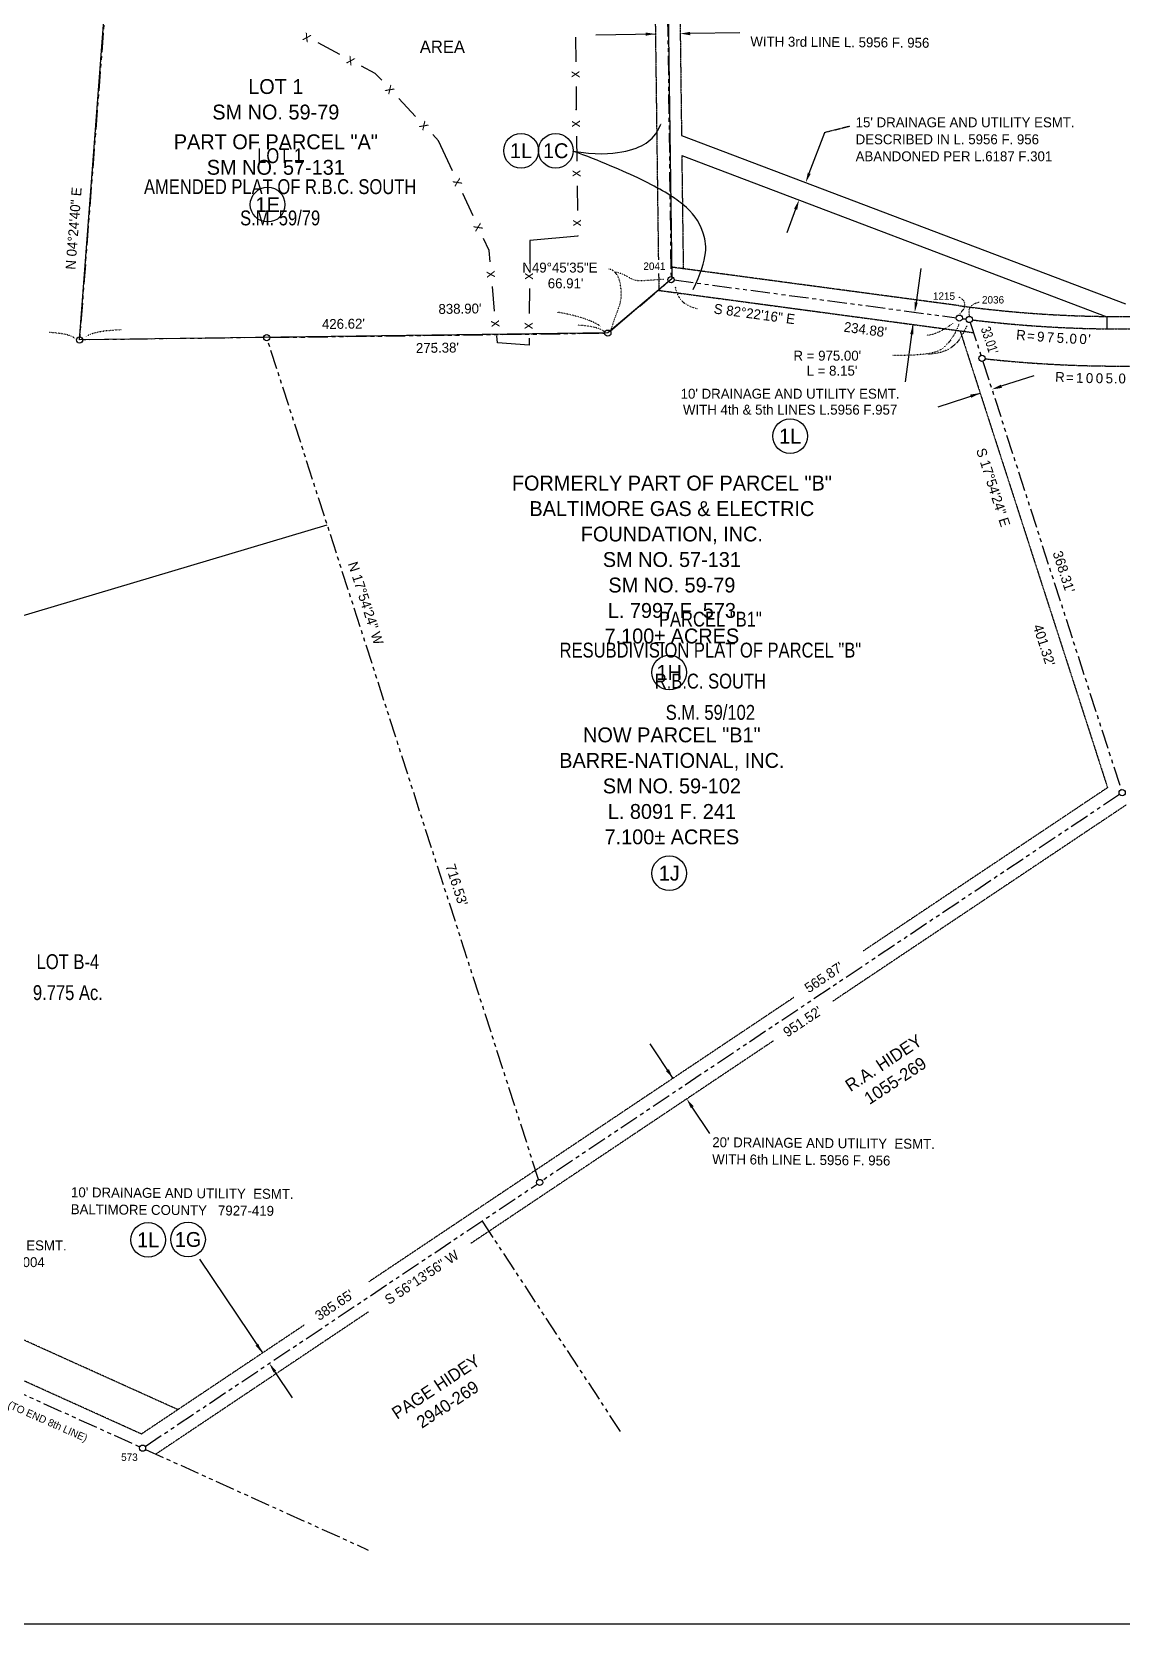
# Model space of a CAD drawing. Extents: x -40911 to -31608, y 11226 to 14227.
# Drawn here: x -39951 to -39071, y 11226 to 12511 of the extents above; entities that cross this region are included whole.
import ezdxf
from ezdxf.enums import TextEntityAlignment as Align

# ---------------------------------------------------------------- set-up
doc = ezdxf.new("R2010")
doc.units = 0
doc.header["$MEASUREMENT"] = 0
for name, pattern in [('DASHED', [0.75, 0.5, -0.25]), ('DASHED2', [0.375, 0.25, -0.125]), ('DOT', [0.25, 0, -0.25]), ('PHANTOM2', [31.25, 15.625, -3.125, 3.125, -3.125, 3.125, -3.125])]:
    doc.linetypes.add(name, pattern=pattern)
doc.layers.get('0').update_dxf_attribs({"linetype": 'CONTINUOUS'})
for name, color, linetype in [('ADJOIN', 7, 'CONTINUOUS'), ('BORDER', 7, 'CONTINUOUS'), ('BOUND', 7, 'CONTINUOUS'), ('BOUND-ABND', 7, 'CONTINUOUS'), ('EASE', 7, 'CONTINUOUS'), ('FENCE', 7, 'CONTINUOUS'), ('METES', 7, 'CONTINUOUS'), ('NOTES', 7, 'CONTINUOUS'), ('TEXT', 7, 'CONTINUOUS')]:
    doc.layers.add(name, color=color, linetype=linetype)
doc.styles.add('txt', font='TXT', dxfattribs={"height": 0.2})

# ---------------------------------------------------------------- blocks, each defined once
blk = doc.blocks.new('BWIRE')
at = {"layer": 'FENCE', "color": 7, "linetype": 'Continuous', "style": 'txt'}
blk.add_text('x', height=0.0833, dxfattribs=at).set_placement((0, -0.0282), align=Align.CENTER)

msp = doc.modelspace()

# ---------------------------------------------------------------- linework, layer by layer
at = {"color": 94, "linetype": 'Continuous', "elevation": 0}
msp.add_lwpolyline([(-39843.6, 13166.8), (-39702.5, 13154.8), (-39565.6, 13137.6), (-39445.2, 13118.9), (-39434.2, 12311.5), (-39485.9, 12267.8), (-39912.6, 12262.1)], close=True, dxfattribs=at)
at = {"layer": 'ADJOIN', "color": 7, "linetype": 'PHANTOM2'}
for p, q in [((-39432.4, 12310.5), (-39204.5, 12280)), ((-39193.2, 12276.2), (-39184.6, 12249.6)), ((-39183.1, 12244.8), (-39071.4, 11899.1)), ((-39072.7, 11895.3), (-39538.9, 11583.6)), ((-39475.6, 11381.2), (-39587.3, 11551.3)), ((-39859.3, 11366.8), (-39679.3, 11285.6))]:
    msp.add_line(p, q, dxfattribs=at)
msp.add_arc((-39072.6, 13246), 975, 262.5184, 262.7035, dxfattribs=at)
at = {"layer": 'BORDER', "color": 7, "linetype": 'DASHED'}
msp.add_line((-36729.6, 11225.8), (-40910.8, 11225.8), dxfattribs=at)
at = {"layer": 'BORDER', "color": 7, "linetype": 'Continuous', "const_width": 0.02}
msp.add_lwpolyline([(-40861, 14161.7), (-40861, 11275.6), (-36779.4, 11275.6), (-36779.4, 14162.6), (-40861, 14162.6)], dxfattribs=at)
at = {"layer": 'BOUND', "color": 7, "linetype": 'PHANTOM2'}
for p, q in [((-39842.9, 13164.2), (-39912.3, 12264.5)), ((-39445.3, 13116.3), (-39434.9, 12313.3)), ((-39484, 12269.2), (-39436.8, 12309.2)), ((-39436.8, 12309.2), (-39484, 12269.2)), ((-39763.8, 12264), (-39910, 12262.1)), ((-39541.8, 11584.6), (-39760.5, 12261.6)), ((-39758.8, 12264.1), (-39488.4, 12267.6)), ((-39488.4, 12267.6), (-39758.8, 12264.1)), ((-40397.2, 11609.6), (-39863.9, 11368.9)), ((-39859.5, 11369.2), (-39543.1, 11580.8))]:
    msp.add_line(p, q, dxfattribs=at)
at = {"layer": 'BOUND', "color": 7, "linetype": 'Continuous'}
msp.add_line((-40418.6, 11902.8), (-39712.5, 12112.9), dxfattribs=at)
at = {"layer": 'EASE', "color": 70, "linetype": 'DASHED2'}
for p, q in [((-39455.4, 13120.5), (-39445.1, 12326.8)), ((-39428, 12554.1), (-39426.4, 12427.1)), ((-39310.8, 12429.6), (-39290.5, 12434.7)), ((-39426.2, 12410.9), (-39425, 12319.6)), ((-39444.9, 12315.7), (-39444.7, 12302.1)), ((-39202.7, 12289.8), (-39435, 12320.9)), ((-39444.7, 12302.1), (-39190.6, 12268)), ((-39201.5, 12269.5), (-39082.4, 11900.8)), ((-39082.4, 11900.8), (-39279.7, 11769)), ((-39067.4, 11886.8), (-39304.3, 11728.4)), ((-39335.7, 11731.5), (-39678.8, 11502.1)), ((-39352.3, 11696.4), (-39596.4, 11533.1)), ((-39833.1, 11398.9), (-40287.7, 11604.1)), ((-39679.3, 11477.7), (-39850.8, 11363)), ((-39731.1, 11467.1), (-39862.5, 11379.2)), ((-39862.5, 11379.2), (-40016.7, 11448.9))]:
    msp.add_line(p, q, dxfattribs=at)
at = {"layer": 'EASE', "color": 70, "linetype": 'Continuous'}
for p, q in [((-39495.7, 12508.4), (-39447.4, 12509)), ((-39379.2, 12509.9), (-39419.4, 12509.4)), ((-39323.3, 12396.6), (-39310.8, 12429.6)), ((-39334.3, 12367.6), (-39341.5, 12348.5)), ((-39233.3, 12319.8), (-39237, 12292.4)), ((-39245.6, 12228.4), (-39239.4, 12274.6)), ((-39141.8, 12233.2), (-39168.2, 12224.7)), ((-39219.2, 12208.2), (-39185.3, 12219.2)), ((-39452, 11694.1), (-39433.3, 11666.2)), ((-39403.5, 11621.7), (-39417.7, 11643)), ((-39815.5, 11520.3), (-39764.8, 11444.6)), ((-39740.6, 11408.4), (-39754.8, 11429.6))]:
    msp.add_line(p, q, dxfattribs=at)
at = {"layer": 'EASE', "color": 6, "linetype": 'Continuous'}
for p, q in [((-39426.4, 12427.1), (-39067.9, 12291.2)), ((-39426.2, 12410.9), (-39082.9, 12280.8)), ((-39082.9, 12280.8), (-39082.9, 12271))]:
    msp.add_line(p, q, dxfattribs=at)
at = {"layer": 'EASE', "color": 70, "linetype": 'DASHED2'}
for points in [[(-39443.7, 12436.3, 0.015, 0.015, 1), (-39442.2, 12436.3, 0.015, 0.015, 1), (-39443.7, 12436.3, 0, 0, 0)], [(-39417.8, 12302.7, 0.015, 0.015, 1), (-39416.3, 12302.7, 0.015, 0.015, 1), (-39417.8, 12302.7, 0, 0, 0)]]:
    msp.add_lwpolyline(points, format="xyseb", dxfattribs=at)
for radius, start, end in [(965, 262.2515, 279.3176), (975, 262.9973, 279.1707), (985, 262.3715, 262.4797), (1005, 263.79, 279.1751)]:
    msp.add_arc((-39072.6, 13246), radius, start, end, dxfattribs=at)
at = {"layer": 'EASE', "color": 70, "linetype": 'DOT'}
for points in [[(-39483.4, 12269.7), (-39479.6, 12282.4), (-39474.9, 12291.6), (-39474.9, 12303.2), (-39476.8, 12313.3), (-39481, 12318.4), (-39485.1, 12319.4)], [(-39440.7, 12311), (-39454.1, 12310.1), (-39460.6, 12309.2), (-39467.1, 12311), (-39473.1, 12315.2), (-39479.8, 12317)], [(-39431.5, 12305), (-39430.1, 12295.3), (-39423.6, 12289.3), (-39413.5, 12287.5)], [(-39202.3, 12275.5), (-39205, 12267.1), (-39212.4, 12257.4), (-39219.4, 12252.4), (-39229.5, 12250.5), (-39239.7, 12249.6), (-39255.9, 12249.6)], [(-39207.3, 12275.5), (-39213, 12271), (-39222.1, 12265.8), (-39228.6, 12265.8)], [(-39195.8, 12274.1), (-39200.4, 12263.9), (-39205.5, 12257.9), (-39212.9, 12252.8), (-39221.2, 12251), (-39227.2, 12250.5)]]:
    msp.add_open_spline(points, degree=3, dxfattribs=at)
at = {"layer": 'EASE', "color": 70, "linetype": 'Continuous'}
for points in [[(-39455.5, 12510.2), (-39455.4, 12507.6), (-39447.4, 12509)], [(-39419.4, 12508), (-39419.5, 12510.7), (-39427.4, 12509.3)], [(-39322.1, 12396.1), (-39324.5, 12397), (-39326.1, 12389.1)], [(-39335.5, 12368), (-39333, 12367.1), (-39331.5, 12375.1)], [(-39235.7, 12292.2), (-39238.3, 12292.6), (-39238, 12284.5)], [(-39241.8, 12266.8), (-39239.1, 12266.5), (-39239.4, 12274.6)], [(-39167.7, 12223.4), (-39168.6, 12226), (-39175.8, 12222.2)], [(-39193.3, 12218), (-39192.5, 12215.4), (-39185.3, 12219.2)], [(-39436.6, 11673.6), (-39438.9, 11672.1), (-39433.3, 11666.2)], [(-39418.9, 11642.2), (-39416.6, 11643.7), (-39422.2, 11649.6)], [(-39768.2, 11452), (-39770.4, 11450.5), (-39764.8, 11444.6)], [(-39755.9, 11428.9), (-39753.7, 11430.3), (-39759.3, 11436.2)]]:
    msp.add_solid(points, dxfattribs=at)
at = {"layer": 'FENCE', "color": 7, "linetype": 'Continuous'}
for p, q in [((-39511.9, 12506.5), (-39511.7, 12486.5)), ((-39702.3, 12492.4), (-39719.9, 12501.8)), ((-39673.8, 12477.2), (-39684.7, 12483)), ((-39668.5, 12471.6), (-39673.8, 12477.2)), ((-39511.5, 12466.5), (-39511.4, 12448)), ((-39641.1, 12442.5), (-39654.8, 12457)), ((-39622.6, 12422.9), (-39627.3, 12427.9)), ((-39511.1, 12426.5), (-39510.9, 12406.5)), ((-39611.3, 12398.5), (-39622.6, 12422.9)), ((-39594.6, 12362.2), (-39603, 12380.4)), ((-39510.7, 12386.5), (-39510.4, 12366.5)), ((-39581.7, 12334.4), (-39586.2, 12344)), ((-39548.9, 12342.3), (-39549, 12323.5)), ((-39510.2, 12345.8), (-39548.9, 12342.3)), ((-39510.2, 12346.5), (-39510.2, 12345.8)), ((-39580.9, 12325.1), (-39581.7, 12334.4)), ((-39577.3, 12285.2), (-39579.1, 12305.1)), ((-39549.2, 12303.5), (-39549.3, 12283.5)), ((-39575, 12259.8), (-39575.5, 12265.3)), ((-39549.5, 12257.9), (-39575, 12259.8)), ((-39549.5, 12263.5), (-39549.5, 12257.9))]:
    msp.add_line(p, q, dxfattribs=at)
msp.add_point((-39511.4, 12448), dxfattribs=at)
at = {"layer": 'METES', "color": 70, "linetype": 'Continuous'}
for centre, radius in [((-39556, 12414.8), 14), ((-39528, 12414.8), 14), ((-39760.6, 12371.3), 14), ((-39434.9, 12310.8), 2.5), ((-39202.1, 12279.7), 2.5), ((-39194, 12278.6), 2.5), ((-39912.5, 12262.1), 2.5), ((-39761.3, 12264), 2.5), ((-39485.9, 12267.6), 2.5), ((-39183.8, 12247.2), 2.5), ((-39338.7, 12184.5), 14), ((-39436.3, 11993.8), 14), ((-39436.3, 11831.7), 14), ((-39541, 11582.2), 2.5), ((-39857.1, 11535.9), 14), ((-39824.9, 11536.2), 14), ((-39861.6, 11367.8), 2.5)]:
    msp.add_circle(centre, radius, dxfattribs=at)
for points in [[(-39514.1, 12414.5), (-39496, 12411.4), (-39471.1, 12413), (-39454.1, 12420.4), (-39446.7, 12427.8), (-39443, 12436.3)], [(-39417, 12302.7), (-39404.3, 12328.7), (-39407.5, 12351.5), (-39422.3, 12371.6), (-39455.2, 12390.7), (-39492.3, 12406.6), (-39514.1, 12414.5)]]:
    msp.add_open_spline(points, degree=3, dxfattribs=at)
at = {"layer": 'METES', "color": 70, "linetype": 'DOT'}
for points in [[(-39491.8, 12273.1), (-39499.9, 12278.6), (-39511.5, 12281.7), (-39526.3, 12284.4)], [(-39489.2, 12269), (-39493.2, 12272.2), (-39501.7, 12273.5), (-39510.2, 12274)], [(-39916, 12263.2), (-39920, 12266.4), (-39928.5, 12267.7), (-39937, 12268.1)], [(-39907.5, 12264.6), (-39903.1, 12268.1), (-39894.1, 12269.9), (-39878.9, 12270.4)]]:
    msp.add_open_spline(points, degree=3, dxfattribs=at)
at = {"layer": 'NOTES', "color": 70, "linetype": 'DOT'}
for points in [[(-39201.6, 12283.3), (-39199.9, 12285.6), (-39196.7, 12287.4), (-39197.8, 12295.3), (-39202.8, 12296.7)], [(-39193.9, 12281.3), (-39194.5, 12285.1), (-39193.9, 12287.9), (-39192, 12290.1), (-39189, 12292), (-39185.4, 12292.8)]]:
    msp.add_open_spline(points, degree=3, dxfattribs=at)
at = {"layer": 'TEXT', "color": 7, "linetype": 'Continuous'}
msp.add_circle((-39070.6, 11896.7), 2.5, dxfattribs=at)

# ---------------------------------------------------------------- block references
at = {"layer": 'FENCE', "color": 7, "linetype": 'Continuous'}
for p, xscale, yscale, zscale, rotation in [((-39728.8, 12506.5), 100, 100, 100, 151.8867921446554), ((-39693.5, 12487.7), 100, 100, 100, 151.8867921446554), ((-39511.6, 12476.5), 100, 100, 100, 90.47984770021097), ((-39661.7, 12464.3), 100, 100, 100, 133.3542921446554), ((-39634.2, 12435.2), 100, 100, 100, 133.3542921446554), ((-39511.3, 12436.5), 100, 100, 100, 90.6834588113221), ((-39607.1, 12389.4), 100, 100, 100, 114.7787365890999), ((-39510.8, 12396.5), 100, 100, 100, 90.6834588113221), ((-39590.4, 12353.1), 100, 100, 100, 114.7787365890999), ((-39510.3, 12356.5), 100, 100, 100, 90.6834588113221), ((-39580, 12315.1), 99.99999999999999, 99.99999999999999, 99.99999999999999, 95.14179214465545), ((-39549.1, 12313.5), 100, 100, 100, 89.56345881132212), ((-39576.4, 12275.3), 99.99999999999999, 99.99999999999999, 99.99999999999999, 95.14179214465545), ((-39549.4, 12273.5), 100, 100, 100, 89.56345881132212)]:
    msp.add_blockref('BWIRE', p, dxfattribs=dict(at, xscale=xscale, yscale=yscale, zscale=zscale, rotation=rotation))

# ---------------------------------------------------------------- texts
at = {"layer": 'BOUND', "color": 7, "linetype": 'Continuous', "style": 'txt', "width": 0.833333}
for s, p in [('LOT 1', (-39750.5, 12410.8, 0)), ('AMENDED PLAT OF R.B.C. SOUTH', (-39750.5, 12385.8, 0)), ('S.M. 59/79', (-39750.5, 12360.8, 0)), ('PARCEL "B1"', (-39403.1, 12036.8, 0)), ('RESUBDIVISION PLAT OF PARCEL "B"', (-39403.1, 12011.8, 0)), ('R.B.C. SOUTH', (-39403.1, 11986.8, 0)), ('S.M. 59/102', (-39403.1, 11961.8, 0)), ('LOT B-4', (-39921.9, 11760.4, 0)), ('9.775 Ac.', (-39921.9, 11735.4, 0))]:
    msp.add_text(s, height=12, dxfattribs=at).set_placement(p, align=Align.MIDDLE)
at = {"layer": 'BOUND-ABND', "color": 6, "linetype": 'Continuous', "style": 'txt'}
msp.add_text('(TO END 8th LINE)', height=6, rotation=336.2463, dxfattribs=at).set_placement((-39971, 11400.6))
at = {"layer": 'EASE', "color": 70, "linetype": 'Continuous', "style": 'txt'}
for s, p in [('WITH 3rd LINE L. 5956 F. 956', (-39370.8, 12499)), ("20' DRAINAGE AND UTILITY  ESMT.", (-39401.6, 11610.7)), ('WITH 6th LINE L. 5956 F. 956', (-39401.7, 11597)), ("10' DRAINAGE AND UTILITY  ESMT.", (-39919.4, 11570.3)), ('BALTIMORE COUNTY   7927-419', (-39919.6, 11556.6))]:
    msp.add_text(s, height=8, rotation=359.5436, dxfattribs=at).set_placement(p)
for s, p in [("15' DRAINAGE AND UTILITY ESMT.", (-39285.8, 12433.7)), ('DESCRIBED IN L. 5956 F. 956', (-39285.8, 12420)), ('ABANDONED PER L.6187 F.301', (-39285.8, 12406.3)), ("30' TEMP. CONST. ESMT.", (-40051.5, 11527.4)), ('PER L. 11056 F. 004', (-40040.5, 11513.9))]:
    msp.add_text(s, height=8, dxfattribs=at).set_placement(p)
for s, p in [("10' DRAINAGE AND UTILITY ESMT.", (-39338.7, 12214.7)), ('WITH 4th & 5th LINES L.5956 F.957', (-39338.7, 12201.8))]:
    msp.add_text(s, height=8, dxfattribs=at).set_placement(p, align=Align.CENTER)
at = {"layer": 'METES', "color": 70, "linetype": 'Continuous', "style": 'txt'}
for s, p in [('LOT 1', (-39754, 12460.6)), ('SM NO. 59-79', (-39754, 12440)), ('PART OF PARCEL "A"', (-39754, 12416)), ('SM NO. 57-131', (-39754, 12395.4)), ('FORMERLY PART OF PARCEL "B"', (-39434.2, 12140.6)), ('BALTIMORE GAS & ELECTRIC', (-39434.2, 12120)), ('FOUNDATION, INC.', (-39434.2, 12099.5)), ('SM NO. 57-131', (-39434.2, 12078.9)), ('SM NO. 59-79', (-39434.2, 12058.3)), ('L. 7997 F. 573', (-39434.2, 12037.8)), ('7.100%%p ACRES', (-39434.2, 12017.2)), ('NOW PARCEL "B1"', (-39434.2, 11937.4)), ('BARRE-NATIONAL, INC.', (-39434.2, 11916.8)), ('SM NO. 59-102', (-39434.2, 11896.2)), ('L. 8091 F. 241', (-39434.2, 11875.6)), ('7.100%%p ACRES', (-39434.2, 11855.1))]:
    msp.add_text(s, height=12, dxfattribs=at).set_placement(p, align=Align.CENTER)
for s, height, p in [('1L', 12, (-39556, 12414.8)), ('1C', 12, (-39528, 12414.8)), ('1E', 12, (-39760.6, 12371.3)), ('N49%%d45\'35"E', 8, (-39524.6, 12320.5)), ("66.91'", 8, (-39520, 12307.8)), ('1L', 12, (-39338.7, 12184.5)), ('1H', 12, (-39436.3, 11993.8)), ('1J', 12, (-39436.3, 11831.7)), ('1L', 12, (-39857.1, 11535.9)), ('1G', 12, (-39824.9, 11536.2))]:
    msp.add_text(s, height=height, dxfattribs=at).set_placement(p, align=Align.MIDDLE)
for s, rotation, p in [('N 04%%d24\'40" E', 85.5897, (-39917.3, 12352.1)), ("838.90'", 0.7461, (-39605.3, 12287.3)), ('S 82%%d22\'16" E', 352.3714, (-39367.5, 12283.1)), ("426.62'", 0.7461, (-39699.4, 12275.1)), ("234.88'", 352.3714, (-39278, 12270.5)), ("275.38'", 0.7461, (-39623.5, 12255.8)), ('S 17%%d54\'24" E', 287.9064, (-39174.7, 12143.1)), ("368.31'", 287.9058, (-39117.7, 12075)), ('N 17%%d54\'24" W', 287.9053, (-39681.4, 12049.7)), ("401.32'", 287.9064, (-39133.6, 12015.8)), ("716.53'", 287.9053, (-39607.9, 11822.4)), ("565.87'", 33.7678, (-39311.4, 11747.8)), ("951.52'", 33.7678, (-39328.7, 11712.1)), ('S 56%%d13\'56" W', 33.7678, (-39636.2, 11505.7)), ("385.65'", 33.7678, (-39706.8, 11483.3))]:
    msp.add_text(s, height=8, rotation=rotation, dxfattribs=at).set_placement(p, align=Align.MIDDLE)
for s, height, p in [('2041', 6, (-39457.2, 12318.6)), ('1215', 6, (-39223.4, 12294.5)), ('2036', 6, (-39183.8, 12291.5)), ("R = 975.00'", 8, (-39336, 12245.4)), ("L = 8.15'", 8, (-39325.4, 12233.3)), ('573', 6, (-39878.9, 11357.5))]:
    msp.add_text(s, height=height, dxfattribs=at).set_placement(p)
at = {"layer": 'METES', "color": 70, "linetype": 'Continuous', "style": 'txt', "width": 0.777775}
msp.add_text("33.01'", height=8, rotation=288.272, dxfattribs=at).set_placement((-39184.9, 12271.2))
at = {"layer": 'METES', "color": 70, "linetype": 'Continuous', "style": 'txt'}
for s, rotation, p in [('R', 354.7112, (-39152.6, 12262.1)), ('=', 355.1843, (-39144.6, 12261.4)), ('9', 355.6573, (-39136.6, 12260.8)), ('7', 356.1304, (-39128.7, 12260.2)), ('5', 356.6034, (-39120.7, 12259.7)), ('.', 356.9109, (-39115.5, 12259.4)), ('0', 357.2182, (-39110.3, 12259.1)), ('0', 357.6912, (-39102.3, 12258.8)), ("'", 357.9987, (-39097.1, 12258.6)), ('R', 357.2775, (-39121, 12228.2)), ('=', 357.7272, (-39113, 12227.8)), ('1', 358.1772, (-39105, 12227.5)), ('0', 358.6269, (-39097, 12227.3)), ('0', 359.0767, (-39089, 12227.2)), ('5', 359.5267, (-39081, 12227.1)), ('0', 0.1114, (-39070.6, 12227)), ('.', 359.8189, (-39075.8, 12227))]:
    msp.add_text(s, height=8, rotation=rotation, dxfattribs=at).set_placement(p, align=Align.CENTER)
at = {"layer": 'TEXT', "color": 7, "linetype": 'Continuous', "style": 'txt'}
msp.add_text('AREA', height=10, dxfattribs=at).set_placement((-39619.5, 12493.7), align=Align.CENTER)
for s, p in [('R.A. HIDEY', (-39260.5, 11674.5)), ('1055-269', (-39251.1, 11660.2)), ('PAGE HIDEY', (-39622, 11413.2)), ('2940-269', (-39612.5, 11399))]:
    msp.add_text(s, height=10, rotation=33.4972, dxfattribs=at).set_placement(p, align=Align.CENTER)

doc.saveas('drawing.dxf')
